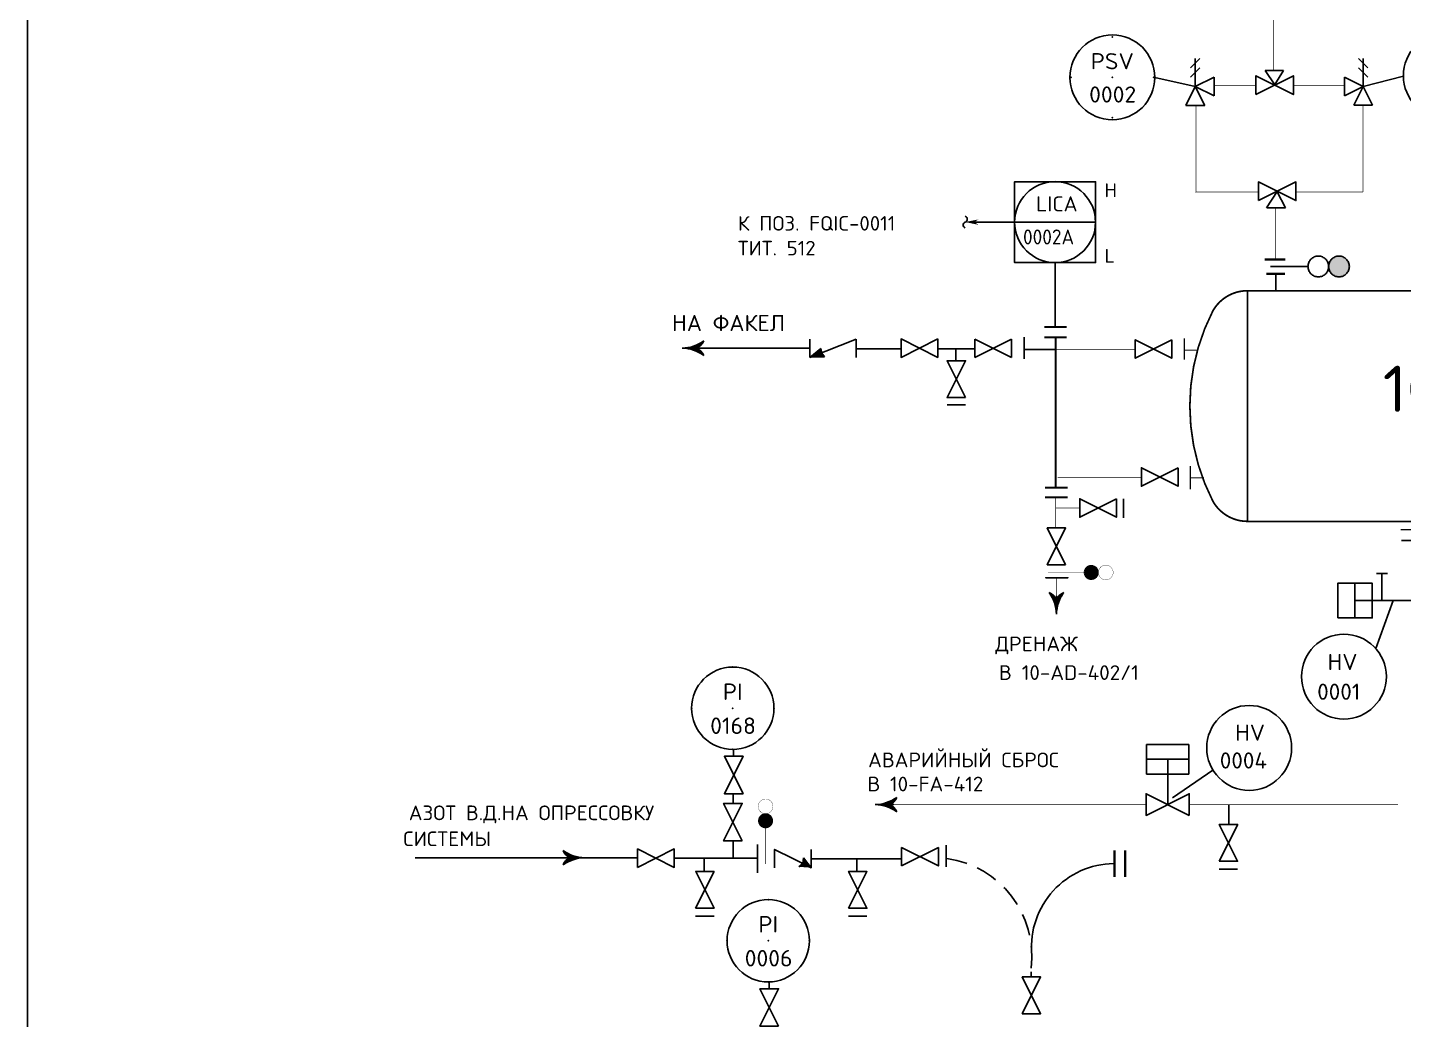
# Model space of a CAD drawing. Extents: x 270 to 589, y 86 to 206.
# Drawn here: x 271.08 to 283.02, y 100.93 to 109.53 of the extents above; entities that cross this region are included whole.
import ezdxf
from ezdxf.enums import TextEntityAlignment as Align

# ---------------------------------------------------------------- set-up
doc = ezdxf.new("R2010")
doc.units = 0
doc.header["$MEASUREMENT"] = 0
for name, pattern in [('FUTURE', [0.25, 0.1875, -0.0625]), ('HANDRAIL', [2, 1.5, -0.25, 0, -0.25]), ('SDASH', [0.09375, 0.046875, -0.046875])]:
    doc.linetypes.add(name, pattern=pattern)
doc.layers.get('0').update_dxf_attribs({"linetype": 'CONTINUOUS'})
for name, color, linetype in [('IN-ATTRIBS', 7, 'CONTINUOUS'), ('IN-EQUIPMENT', 7, 'CONTINUOUS'), ('IN-INST-TAP', 7, 'CONTINUOUS'), ('IN-INSTRUMENT', 7, 'SDASH'), ('IN-MIN-PROC', 7, 'CONTINUOUS'), ('IN-SOFTWARE', 7, 'CONTINUOUS'), ('АРМАТУРА', 2, 'CONTINUOUS')]:
    doc.layers.add(name, color=color, linetype=linetype)
doc.styles.add('ATTRIBS', font='SIMPLEX', dxfattribs={"width": 0.8, "height": 0.125})
doc.styles.add('NARROW', font='simplex', dxfattribs={"width": 0.75, "height": 0.1})
doc.styles.add('S1', font='SIMPLEX.shx')
doc.styles.add('SIMPLEX', font='SIMPLEX')

# ---------------------------------------------------------------- blocks, each defined once
blk = doc.blocks.new('BUBTEXT')
at = {"layer": 'IN-ATTRIBS'}
for p in [(0, 0.25), (-0.25, 0), (0, 0), (0.25, 0), (0, -0.25)]:
    blk.add_point(p, dxfattribs=at)
at = {"layer": 'IN-ATTRIBS', "flags": 1}
for tag, style, width, p in [('IDNUM', 'ATTRIBS', 0.8, (0.0087, 0.5838)), ('DWGNO', 'ATTRIBS', 0.8, (0.0029, 0.4474)), ('FILENO', 'ATTRIBS', 0.8, (-0.003, 0.3111)), ('LOC', 'ATTRIBS', 0.8, (-0.0799, -0.422)), ('SIG', 'ATTRIBS', 0.8, (-0.0872, -0.5633)), ('INSTALL', 'ATTRIBS', 0.8, (-0.0872, -0.6994)), ('SERV', 'ATTRIBS', 0.8, (-0.0834, -0.8376)), ('DATE', 'ATTRIBS', 0.8, (-0.0881, -0.9694)), ('DES', 'NARROW', 0.75, (-0.0866, -1.1017)), ('CSYS', 'NARROW', 0.75, (-0.0866, -1.2425))]:
    blk.add_attdef(tag, text='', height=0.1, dxfattribs=dict(at, style=style, width=width)).set_placement(p, align=Align.CENTER)
at = {"layer": 'IN-ATTRIBS', "style": 'ATTRIBS', "flags": 1}
blk.add_attdef('SYSCDI', text='', height=0.1, dxfattribs=at).set_placement((-0.3125, 0.3125), align=Align.RIGHT)
at = {"layer": 'IN-ATTRIBS', "style": 'S1'}
for tag, p in [('XT', (0.3241, 0.2568)), ('A1', (0.3233, 0.1153)), ('A2', (0.3233, -0.0347)), ('A3', (0.3233, -0.1847)), ('RES', (0.3233, -0.3422))]:
    blk.add_attdef(tag, p, '', height=0.1, dxfattribs=at)
at = {"layer": 'IN-ATTRIBS', "style": 'ATTRIBS'}
blk.add_attdef('SYSCDV', text='', height=0.1, dxfattribs=at).set_placement((-0.3125, 0.1411), align=Align.RIGHT)
at = {"layer": 'IN-ATTRIBS', "style": 'S1'}
for tag, p in [('INSTTYPE', (-0.0002, 0.0499)), ('TAGNUM', (0.0019, -0.1561)), ('MD', (0.4017, -0.5655)), ('SZ', (0.4017, -0.6963))]:
    blk.add_attdef(tag, text='', height=0.1, dxfattribs=at).set_placement(p, align=Align.CENTER)
blk = doc.blocks.new('-ARROW')
blk.add_line((0.085, 0), (0.125, 0))
for points in [[(0.085, 0), (0, 0), (0.085, 0), (0.124, 0.025)], [(0.085, 0), (0, 0), (0.085, 0), (0.124, -0.025)]]:
    blk.add_solid(points)

msp = doc.modelspace()

# ---------------------------------------------------------------- hatches: boundary and pattern name
at = {"linetype": 'CONTINUOUS'}
h = msp.add_hatch(color=2, dxfattribs=at)
edge = h.paths.add_edge_path()
edge.add_arc((282.461, 107.462), 0.09, 0, 360)
h = msp.add_hatch(dxfattribs=at)
h.set_pattern_fill('ANSI31', color=2, scale=0.0001275, style=0)
h.set_pattern_definition([(45, (243.710867804, -94.326584002), (-1.12695143252e-05, 1.12695143252e-05), [])])
edge = h.paths.add_edge_path()
edge.add_line((277.975, 106.711), (277.999, 106.68))
edge.add_line((277.999, 106.68), (277.871, 106.68))
edge.add_line((277.871, 106.674), (277.965, 106.751))
edge.add_line((277.965, 106.751), (277.975, 106.711))
h = msp.add_hatch(dxfattribs=at)
h.set_pattern_fill('ANSI31', color=2, scale=0.0001, style=0)
h.set_pattern_definition([(45, (250.747828547, -50.888927645), (-8.8388347648e-06, 8.8388347648e-06), [])])
edge = h.paths.add_edge_path()
edge.add_arc((280.312, 104.809), 0.0637, 90, 270)
edge.add_arc((280.312, 104.809), 0.0637, 270, 450)
h = msp.add_hatch(dxfattribs=at)
h.set_pattern_fill('ANSI31', color=2, scale=8.5e-05, style=0)
h.set_pattern_definition([(45, (255.516000092, -28.884050508), (-7.5130095501e-06, 7.5130095501e-06), [])])
h.paths.add_polyline_path([(277.775, 102.257), (277.883, 102.249), (277.815, 102.334), (277.809, 102.286)])

# ---------------------------------------------------------------- linework, layer by layer
at = {"color": 6}
for p, q in [((271.084, 115.597), (271.084, 90.258)), ((281.667, 105.252), (281.667, 107.252))]:
    msp.add_line(p, q, dxfattribs=at)
at = {"color": 2}
for p, q in [((281.174, 109.184), (281.255, 109.266)), ((281.214, 109.022), (281.214, 109.266)), ((282.63, 109.266), (282.711, 109.185)), ((282.67, 109.023), (282.67, 109.266)), ((281.174, 109.103), (281.255, 109.184)), ((281.214, 109.022), (281.377, 109.103)), ((281.377, 109.103), (281.377, 108.941)), ((282.508, 109.104), (282.508, 108.941)), ((282.67, 109.023), (282.508, 109.104)), ((282.63, 109.185), (282.711, 109.104)), ((281.214, 109.022), (281.133, 108.859)), ((281.296, 108.859), (281.214, 109.022)), ((281.377, 108.941), (281.214, 109.022)), ((282.508, 108.941), (282.67, 109.023)), ((282.67, 109.023), (282.589, 108.86)), ((282.752, 108.86), (282.67, 109.023)), ((281.133, 108.859), (281.296, 108.859)), ((282.589, 108.86), (282.752, 108.86)), ((279.302, 106.833), (279.621, 106.674)), ((279.302, 106.674), (279.302, 106.833)), ((279.621, 106.833), (279.302, 106.674)), ((279.621, 106.674), (279.621, 106.833)), ((282.6, 104.415), (282.6, 104.715)), ((282.787, 104.799), (282.881, 104.799)), ((282.834, 104.565), (282.834, 104.799)), ((283.115, 104.565), (282.6, 104.565))]:
    msp.add_line(p, q, dxfattribs=at)
at = {"color": 2, "linetype": 'HANDRAIL'}
for p, q in [((281.82, 109.161), (281.98, 109.161)), ((281.904, 109.037), (281.82, 109.161)), ((281.98, 109.161), (281.904, 109.041)), ((281.9, 109.033), (281.904, 109.033)), ((281.925, 108.112), (281.832, 107.972)), ((281.997, 107.972), (281.925, 108.108)), ((281.836, 107.972), (281.997, 107.972)), ((281.851, 107.972), (281.854, 107.972)), ((281.867, 107.462), (282.193, 107.462)), ((277.871, 106.747), (277.871, 106.833)), ((277.871, 106.833), (277.871, 106.747)), ((277.871, 106.674), (277.871, 106.747)), ((278.272, 106.674), (278.272, 106.833))]:
    msp.add_line(p, q, dxfattribs=at)
at = {"linetype": 'CONTINUOUS'}
msp.add_line((279.647, 107.847), (280.349, 107.847), dxfattribs=at)
at = {"color": 7, "linetype": 'CONTINUOUS'}
for p, q in [((280, 106.931), (280, 107.496)), ((280, 106.931), (280, 106.931)), ((282.781, 104.149), (282.931, 104.565)), ((277.208, 103.213), (277.208, 103.269)), ((277.208, 103.213), (277.208, 103.213)), ((281.368, 103.096), (281.016, 102.854)), ((277.416, 102.326), (277.416, 102.326)), ((277.815, 102.334), (277.809, 102.286)), ((277.883, 102.249), (277.815, 102.334)), ((277.809, 102.286), (277.775, 102.257)), ((277.517, 101.199), (277.517, 101.253))]:
    msp.add_line(p, q, dxfattribs=at)
at = {"color": 5}
for p, q in [((279.731, 106.661), (279.731, 106.848)), ((276.953, 102.217), (276.953, 102.322)), ((278.279, 102.217), (278.279, 102.322))]:
    msp.add_line(p, q, dxfattribs=at)
at = {"color": 5, "linetype": 'CONTINUOUS'}
for p, q in [((277.873, 106.754), (276.885, 106.754)), ((276.888, 106.754), (276.924, 106.754)), ((280.01, 104.572), (280.01, 104.607)), ((277.205, 102.806), (277.205, 102.89)), ((278.562, 102.796), (278.598, 102.796)), ((281.505, 102.623), (281.505, 102.792)), ((277.206, 102.481), (277.206, 102.331)), ((277.416, 102.45), (277.416, 102.205)), ((276.376, 102.336), (274.446, 102.336)), ((275.792, 102.336), (275.757, 102.336)), ((277.416, 102.331), (276.695, 102.331)), ((277.416, 102.326), (277.416, 102.402)), ((278.667, 102.326), (277.88, 102.326)), ((279.79, 101.346), (279.79, 101.302))]:
    msp.add_line(p, q, dxfattribs=at)
at = {"color": 2, "linetype": 'CONTINUOUS'}
for p, q in [((278.272, 106.833), (277.871, 106.674)), ((277.871, 106.674), (277.965, 106.751)), ((277.965, 106.751), (277.975, 106.711)), ((277.999, 106.68), (277.871, 106.68)), ((277.975, 106.711), (277.999, 106.68)), ((279.061, 106.262), (279.22, 106.262)), ((280.591, 105.447), (280.591, 105.284)), ((281.423, 102.237), (281.582, 102.237)), ((276.88, 101.83), (277.04, 101.83)), ((278.206, 101.83), (278.366, 101.83))]:
    msp.add_line(p, q, dxfattribs=at)
at = {"color": 5, "linetype": 'HANDRAIL'}
for p, q in [((278.272, 106.749), (278.662, 106.749)), ((278.98, 106.749), (279.294, 106.749)), ((279.136, 106.75), (279.136, 106.644)), ((280.004, 106.742), (279.731, 106.742))]:
    msp.add_line(p, q, dxfattribs=at)
at = {"color": 7, "linetype": 'HANDRAIL'}
msp.add_line((279.299, 106.749), (279.299, 106.749), dxfattribs=at)
at = {"color": 3, "linetype": 'CONTINUOUS'}
msp.add_line((283.225, 105.087), (283.003, 105.087), dxfattribs=at)
at = {"color": 5, "linetype": 'FUTURE'}
for p, q in [((279.053, 102.445), (279.053, 102.222)), ((279.053, 102.326), (279.053, 102.398))]:
    msp.add_line(p, q, dxfattribs=at)
at = {"color": 5, "linetype": 'HANDRAIL', "const_width": 0.006}
for points in [[(281.895, 109.163), (281.895, 109.725)], [(281.377, 109.029), (281.377, 109.029), (281.741, 109.029)], [(282.508, 109.029), (282.066, 109.029)], [(281.22, 108.108), (281.22, 108.859)], [(281.234, 108.111), (281.225, 108.108), (281.234, 108.108), (281.762, 108.108)], [(282.087, 108.108), (282.669, 108.108)], [(281.913, 107.971), (281.913, 107.519)], [(280.01, 104.763), (280.01, 104.565)]]:
    msp.add_lwpolyline(points, dxfattribs=at)
at = {"color": 2}
for points in [[(281.741, 108.953), (282.066, 109.116), (282.066, 108.953), (281.741, 109.116)], [(281.762, 108.034), (282.087, 108.196), (282.087, 108.034), (281.762, 108.196)], [(278.98, 106.834), (278.662, 106.674), (278.662, 106.834), (278.98, 106.674)], [(281.011, 106.827), (280.693, 106.667), (280.693, 106.827), (281.011, 106.667)], [(279.222, 106.326), (279.062, 106.644), (279.222, 106.644), (279.062, 106.326)], [(281.066, 105.717), (280.747, 105.557), (280.747, 105.717), (281.066, 105.557)], [(280.531, 105.448), (280.212, 105.288), (280.212, 105.448), (280.531, 105.288)], [(280.089, 104.876), (279.93, 105.195), (280.089, 105.195), (279.93, 104.876)], [(282.45, 104.415), (282.45, 104.715), (282.75, 104.715), (282.75, 104.415)]]:
    msp.add_lwpolyline(points, close=True, dxfattribs=at)
for points in [[(280.349, 107.568), (280.349, 108.197), (279.647, 108.197), (279.647, 107.568)], [(279.647, 107.568), (279.647, 107.496), (280.349, 107.496), (280.349, 107.568)]]:
    msp.add_lwpolyline(points)
at = {"color": 6}
for points, const_width in [([(281.83, 107.398), (281.992, 107.398)], 0.0195), ([(281.913, 107.252), (281.913, 107.398)], 0.015), ([(281.238, 106.737), (281.12, 106.737), (281.12, 106.84), (281.12, 106.654)], 0.01), ([(281.29, 105.63), (281.172, 105.63), (281.172, 105.732), (281.172, 105.531)], 0.01)]:
    msp.add_lwpolyline(points, dxfattribs=dict(at, const_width=const_width))
at = {"color": 6, "const_width": 0.015}
msp.add_lwpolyline([(281.667, 107.252, 0.267949), (281.368, 107.079, 0.242718), (281.368, 105.425, 0.267949), (281.667, 105.252), (289.292, 105.252, 0.267949), (289.592, 105.425, 0.242718), (289.592, 107.079, 0.267949), (289.292, 107.252)], format="xyb", close=True, dxfattribs=at)
at = {"color": 5}
for points, const_width in [([(280.099, 106.938), (279.987, 106.938), (279.905, 106.938)], 0.016), ([(280.099, 106.848), (279.987, 106.848), (279.905, 106.848)], 0.016), ([(280.012, 106.841), (280.004, 106.841), (280.004, 105.537)], 0.016), ([(280.693, 106.742), (280.003, 106.742)], 0.006), ([(280.108, 105.544), (279.987, 105.544), (279.91, 105.544)], 0.016), ([(280.747, 105.632), (280.021, 105.632)], 0.006), ([(280.108, 105.461), (279.987, 105.461), (279.91, 105.461)], 0.016), ([(280.004, 105.195), (280.004, 105.454)], 0.006), ([(280.004, 105.369), (280.009, 105.369), (280.212, 105.369)], 0.006)]:
    msp.add_lwpolyline(points, dxfattribs=dict(at, const_width=const_width))
for points in [[(276.763, 106.754, 0.150368), (276.951, 106.816, 0.150368)], [(276.888, 106.754, 0.206864), (276.951, 106.816, 0.206864)], [(276.888, 106.754, -0.206864), (276.951, 106.691, -0.206864)], [(280.01, 104.447, 0.150368), (279.948, 104.634, 0.150368)], [(280.01, 104.572, 0.206864), (279.948, 104.634, 0.206864)], [(280.01, 104.572, -0.206864), (280.073, 104.634, -0.206864)], [(278.437, 102.796, 0.150368), (278.625, 102.859, 0.150368)], [(278.562, 102.796, 0.206864), (278.625, 102.859, 0.206864)], [(278.562, 102.796, -0.206864), (278.625, 102.734, -0.206864)], [(275.792, 102.336, -0.206864), (275.73, 102.398, -0.206864)], [(275.917, 102.336, -0.150368), (275.73, 102.398, -0.150368)], [(275.792, 102.336, 0.206864), (275.73, 102.273, 0.206864)]]:
    msp.add_lwpolyline(points, format="xyb", dxfattribs=at)
at = {"color": 5, "linetype": 'CONTINUOUS'}
for points, const_width in [([(276.937, 106.754), (276.888, 106.754)], 0.006), ([(276.909, 106.754), (276.909, 106.754)], 0.04), ([(280.01, 104.592), (280.01, 104.592)], 0.04), ([(280.01, 104.621), (280.01, 104.572)], 0.006), ([(280.787, 102.796), (278.56, 102.796)], 0.006), ([(278.611, 102.796), (278.562, 102.796)], 0.006), ([(278.583, 102.796), (278.583, 102.796)], 0.04), ([(282.974, 102.796), (281.168, 102.796)], 0.006), ([(275.743, 102.336), (275.792, 102.336)], 0.006), ([(275.772, 102.336), (275.772, 102.336)], 0.04), ([(280.514, 102.399), (280.514, 102.169)], 0.02), ([(280.606, 102.399), (280.606, 102.169)], 0.02)]:
    msp.add_lwpolyline(points, dxfattribs=dict(at, const_width=const_width))
at = {"color": 6, "linetype": 'CONTINUOUS', "const_width": 0.012}
msp.add_lwpolyline([(283.104, 105.245), (283.104, 105.181), (282.997, 105.181), (283.229, 105.181)], dxfattribs=at)
at = {"color": 2, "const_width": 0.005}
for points in [[(280.249, 104.809), (279.937, 104.809)], [(277.487, 102.594), (277.487, 102.281)]]:
    msp.add_lwpolyline(points, dxfattribs=at)
at = {"const_width": 0.0025}
msp.add_lwpolyline([(280.312, 104.873, 1), (280.312, 104.745, 1)], format="xyb", close=True, dxfattribs=at)
at = {"color": 2}
for points, const_width in [([(280.438, 104.873, 1), (280.438, 104.745, 1)], 0.0025), ([(277.423, 102.781, -1), (277.551, 102.781, -1)], 0.0025), ([(277.454, 102.656, -1), (277.519, 102.656, -1)], 0.065)]:
    msp.add_lwpolyline(points, format="xyb", close=True, dxfattribs=dict(at, const_width=const_width))
at = {"color": 5}
msp.add_lwpolyline([(280.01, 104.763), (280.01, 104.763), (279.917, 104.763), (280.11, 104.763), (280.007, 104.763)], dxfattribs=at)
at = {"color": 7, "linetype": 'CONTINUOUS'}
for centre in [(280.495, 109.102), (283.388, 109.116), (282.504, 103.906), (281.682, 103.288)]:
    msp.add_circle(centre, 0.368, dxfattribs=at)
at = {"color": 2, "linetype": 'HANDRAIL'}
for centre in [(282.282, 107.462), (282.461, 107.462)]:
    msp.add_circle(centre, 0.09, dxfattribs=at)
for centre in [(277.202, 103.632), (277.51, 101.616)]:
    msp.add_circle(centre, 0.357)
for centre, radius, start, end in [((279.998, 107.847), 0.351, 0, 180), ((279.227, 107.822), 0.0266, 108.4319, 251.5681), ((279.21, 107.872), 0.0266, 288.4319, 71.5681), ((279.998, 107.847), 0.351, 180, 360)]:
    msp.add_arc(centre, radius, start, end)
at = {"color": 5}
for centre, start, end in [((276.756, 106.418), 54.4623, 88.6678), ((280.346, 104.439), 144.4623, 178.6678), ((278.43, 102.46), 54.4623, 88.6678), ((275.925, 102), 91.3322, 125.5377)]:
    msp.add_arc(centre, 0.336, start, end, dxfattribs=at)
at = {"color": 5, "linetype": 'FUTURE'}
msp.add_arc((278.94, 101.482), 0.856, 353.0928, 81.9032, dxfattribs=at)
at = {"color": 5, "linetype": 'CONTINUOUS'}
msp.add_arc((280.517, 101.561), 0.724, 90.8741, 184.2426, dxfattribs=at)
at = {"color": 5}
for points in [[(276.763, 106.754), (276.888, 106.754), (276.803, 106.757), (276.905, 106.762)], [(276.763, 106.754), (276.888, 106.754), (276.803, 106.75), (276.905, 106.746)], [(276.803, 106.757), (276.905, 106.762), (276.843, 106.765), (276.92, 106.772)], [(276.803, 106.75), (276.905, 106.746), (276.843, 106.742), (276.92, 106.735)], [(276.843, 106.765), (276.92, 106.772), (276.881, 106.778), (276.932, 106.785)], [(276.843, 106.742), (276.92, 106.735), (276.881, 106.73), (276.932, 106.722)], [(276.881, 106.778), (276.932, 106.785), (276.917, 106.795), (276.943, 106.8)], [(276.881, 106.73), (276.932, 106.722), (276.917, 106.712), (276.943, 106.707)], [(276.917, 106.795), (276.943, 106.8), (276.951, 106.816)], [(276.917, 106.712), (276.943, 106.707), (276.951, 106.691)], [(279.969, 104.6), (279.964, 104.626), (279.948, 104.634)], [(279.986, 104.564), (279.979, 104.616), (279.969, 104.6), (279.964, 104.626)], [(279.999, 104.526), (279.992, 104.603), (279.986, 104.564), (279.979, 104.616)], [(280.007, 104.487), (280.002, 104.588), (279.999, 104.526), (279.992, 104.603)], [(280.01, 104.447), (280.01, 104.572), (280.007, 104.487), (280.002, 104.588)], [(280.01, 104.447), (280.01, 104.572), (280.014, 104.487), (280.018, 104.588)], [(280.014, 104.487), (280.018, 104.588), (280.022, 104.526), (280.029, 104.603)], [(280.022, 104.526), (280.029, 104.603), (280.034, 104.564), (280.042, 104.616)], [(280.034, 104.564), (280.042, 104.616), (280.051, 104.6), (280.056, 104.626)], [(280.051, 104.6), (280.056, 104.626), (280.073, 104.634)], [(278.437, 102.796), (278.562, 102.796), (278.477, 102.8), (278.579, 102.804)], [(278.437, 102.796), (278.562, 102.796), (278.477, 102.793), (278.579, 102.788)], [(278.477, 102.8), (278.579, 102.804), (278.517, 102.808), (278.593, 102.815)], [(278.477, 102.793), (278.579, 102.788), (278.517, 102.785), (278.593, 102.778)], [(278.517, 102.808), (278.593, 102.815), (278.555, 102.82), (278.606, 102.828)], [(278.517, 102.785), (278.593, 102.778), (278.555, 102.772), (278.606, 102.765)], [(278.555, 102.82), (278.606, 102.828), (278.591, 102.837), (278.617, 102.843)], [(278.591, 102.837), (278.617, 102.843), (278.625, 102.859)], [(278.555, 102.772), (278.606, 102.765), (278.591, 102.755), (278.617, 102.75)], [(278.591, 102.755), (278.617, 102.75), (278.625, 102.734)], [(275.764, 102.377), (275.738, 102.382), (275.73, 102.398)], [(275.8, 102.36), (275.749, 102.367), (275.764, 102.377), (275.738, 102.382)], [(275.8, 102.312), (275.749, 102.304), (275.764, 102.295), (275.738, 102.29)], [(275.838, 102.347), (275.761, 102.354), (275.8, 102.36), (275.749, 102.367)], [(275.838, 102.324), (275.761, 102.317), (275.8, 102.312), (275.749, 102.304)], [(275.877, 102.339), (275.776, 102.344), (275.838, 102.347), (275.761, 102.354)], [(275.877, 102.333), (275.776, 102.328), (275.838, 102.324), (275.761, 102.317)], [(275.917, 102.336), (275.792, 102.336), (275.877, 102.339), (275.776, 102.344)], [(275.917, 102.336), (275.792, 102.336), (275.877, 102.333), (275.776, 102.328)], [(275.764, 102.295), (275.738, 102.29), (275.73, 102.273)]]:
    msp.add_solid(points, dxfattribs=at)
at = {"layer": 'IN-EQUIPMENT', "color": 5, "const_width": 0.0195}
msp.add_lwpolyline([(281.817, 107.523), (281.996, 107.523)], dxfattribs=at)
at = {"layer": 'IN-INST-TAP', "color": 7}
for p, q in [((282.67, 109.023), (283.02, 109.113)), ((281.214, 109.022), (280.864, 109.1))]:
    msp.add_line(p, q, dxfattribs=at)
at = {"layer": 'IN-MIN-PROC', "color": 5, "const_width": 0.005}
for points in [[(282.67, 108.239), (282.67, 108.86)], [(282.67, 108.108), (282.67, 108.266)]]:
    msp.add_lwpolyline(points, dxfattribs=at)
at = {"layer": 'IN-SOFTWARE', "color": 7}
for p, q in [((279.392, 107.847), (279.321, 107.847)), ((279.647, 107.847), (279.392, 107.847))]:
    msp.add_line(p, q, dxfattribs=at)
at = {"layer": 'АРМАТУРА', "color": 2, "linetype": 'CONTINUOUS'}
for p, q in [((281.159, 103.317), (280.79, 103.317)), ((280.79, 103.317), (280.79, 103.061)), ((281.159, 103.061), (281.159, 103.317)), ((280.975, 102.798), (280.975, 103.189)), ((280.79, 103.061), (281.159, 103.061)), ((280.975, 103.061), (280.79, 103.061))]:
    msp.add_line(p, q, dxfattribs=at)
at = {"layer": 'АРМАТУРА', "linetype": 'CONTINUOUS'}
msp.add_line((280.79, 103.189), (281.159, 103.189), dxfattribs=at)
at = {"layer": 'АРМАТУРА', "color": 2}
for points in [[(277.291, 102.89), (277.129, 103.215), (277.291, 103.215), (277.129, 102.89)], [(277.285, 102.481), (277.123, 102.806), (277.285, 102.806), (277.123, 102.481)], [(281.162, 102.702), (280.787, 102.89), (280.787, 102.702), (281.162, 102.89)], [(281.423, 102.305), (281.583, 102.623), (281.423, 102.624), (281.582, 102.305)], [(278.667, 102.265), (278.986, 102.424), (278.986, 102.265), (278.667, 102.424)], [(276.376, 102.252), (276.695, 102.412), (276.695, 102.252), (276.376, 102.412)], [(277.724, 102.328), (277.724, 102.328), (277.724, 102.328)], [(276.88, 101.898), (277.04, 102.216), (276.881, 102.217), (277.04, 101.898)], [(278.206, 101.898), (278.366, 102.216), (278.207, 102.217), (278.366, 101.898)], [(279.713, 100.983), (279.873, 101.302), (279.714, 101.302), (279.873, 100.983)], [(277.6, 100.874), (277.437, 101.199), (277.6, 101.199), (277.437, 100.874)]]:
    msp.add_lwpolyline(points, close=True, dxfattribs=at)
for points in [[(277.724, 102.328), (277.565, 102.408), (277.565, 102.249)], [(277.883, 102.408), (277.883, 102.249), (277.724, 102.328)]]:
    msp.add_lwpolyline(points, dxfattribs=at)

# ---------------------------------------------------------------- block references
at = {"layer": 'IN-INSTRUMENT', "color": 7, "xscale": 1.43, "zscale": 1.43}
for p, yscale, values in [((280.495, 109.102), 1.4, {'INSTTYPE': 'PSV', 'TAGNUM': '0002'}), ((277.202, 103.632), 1.43, {'INSTTYPE': 'PI', 'TAGNUM': '0168'}), ((277.51, 101.616), 1.43, {'INSTTYPE': 'PI', 'TAGNUM': '0006'})]:
    msp.add_blockref('BUBTEXT', p, dxfattribs=dict(at, yscale=yscale)).add_auto_attribs(values)
at = {"layer": 'IN-SOFTWARE', "color": 7, "xscale": 0.935, "yscale": 0.935, "zscale": 0.935}
msp.add_blockref('-ARROW', (279.218, 107.847), dxfattribs=at)

# ---------------------------------------------------------------- texts
at = {"color": 7, "linetype": 'CONTINUOUS', "style": 'SIMPLEX'}
for s, height, p in [('H', 0.12, (280.427, 108.063)), ('LICA', 0.13, (279.833, 107.94)), ('К ПОЗ. FQIC-0011', 0.12623, (277.246, 107.773)), ('ТИТ. 512', 0.1262, (277.246, 107.558)), ('L', 0.12, (280.427, 107.495)), ('HV', 0.1403, (282.363, 103.963)), ('0001', 0.1403, (282.272, 103.705)), ('HV', 0.1403, (281.561, 103.35)), ('0004', 0.1403, (281.427, 103.109))]:
    msp.add_text(s, height=height, dxfattribs=at).set_placement(p)
at = {"color": 7, "linetype": 'CONTINUOUS', "style": 'SIMPLEX', "width": 0.9}
msp.add_text('0002А', height=0.13, dxfattribs=at).set_placement((279.72, 107.653))
at = {"color": 1, "linetype": 'HANDRAIL', "style": 'S1'}
msp.add_text('НА ФАКЕЛ', height=0.1403, dxfattribs=at).set_placement((276.674, 106.902))
at = {"color": 4, "linetype": 'CONTINUOUS', "style": 'S1'}
msp.add_text('10-FA-101', height=0.4, dxfattribs=at).set_placement((282.841, 106.202))
at = {"color": 1, "linetype": 'CONTINUOUS'}
for s, style, p in [('ДРЕНАЖ', 'S1', (279.479, 104.126)), ('B 10-AD-402/1', 'SIMPLEX', (279.511, 103.877)), ('АВАРИЙНЫЙ СБРОС', 'SIMPLEX', (278.376, 103.12)), ('В 10-FA-412', 'S1', (278.37, 102.911)), ('АЗОТ В.Д.НА ОПРЕССОВКУ', 'S1', (274.391, 102.661)), ('СИСТЕМЫ', 'S1', (274.344, 102.436))]:
    msp.add_text(s, height=0.1275, dxfattribs=dict(at, style=style)).set_placement(p)

doc.saveas('drawing.dxf')
